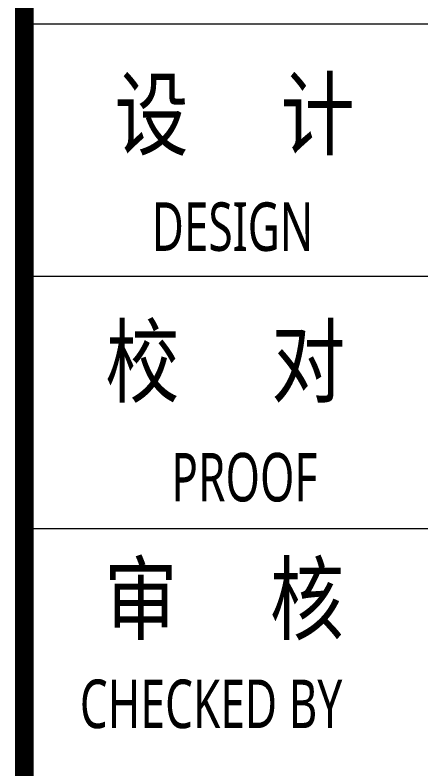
# Model space of a CAD drawing. Header units: inches. Extents: x -3272461 to -2504170, y 403793 to 1071042.
# Drawn here: x -2975660 to -2973566, y 916476 to 920360 of the extents above; entities that cross this region are included whole.
import ezdxf
from ezdxf.enums import TextEntityAlignment as Align

# ---------------------------------------------------------------- set-up
doc = ezdxf.new("R2010")
doc.units = ezdxf.units.IN
doc.header["$LTSCALE"] = 1000
doc.header["$MEASUREMENT"] = 0
doc.layers.get('0').update_dxf_attribs({"lineweight": 18})
doc.layers.add('0-TK', color=4, linetype='Continuous', lineweight=18)
doc.layers.add('PUB_TITLE', color=153, linetype='Continuous', lineweight=18)
doc.styles.add('-黑体', font='', dxfattribs={"width": 0.7})
doc.styles.get('-黑体').set_extended_font_data('微软雅黑')

msp = doc.modelspace()

# ---------------------------------------------------------------- linework, layer by layer
at = {"layer": '0-TK'}
msp.add_lwpolyline([(-2975611.6, 910130.6, 96, 96, 0), (-2975611.6, 950130.6, 96, 96, 0)], format="xyseb", dxfattribs=at)
at = {"layer": 'PUB_TITLE'}
for p, q in [((-2975611.6, 920314.7), (-2971402.2, 920314.7)), ((-2975611.6, 919014.7), (-2971402.2, 919014.7)), ((-2975611.6, 917714.7), (-2971402.2, 917714.7))]:
    msp.add_line(p, q, dxfattribs=at)

# ---------------------------------------------------------------- texts
at = {"style": '-黑体', "width": 0.7}
for s, p in [('DESIGN', (-2974955.2, 919270.3)), ('PROOF', (-2974854, 917979.3))]:
    msp.add_text(s, height=250, dxfattribs=at).set_placement(p, align=Align.MIDDLE_LEFT)
at = {"attachment_point": 4, "style": '-黑体'}
for s, insert, char_height, width in [('{\\W0.8;设     计}', (-2975146.2, 919830.3), 350, 1910.034), ('{\\W0.8;校     对}', (-2975194.2, 918556.5), 350, 1917.547), ('{\\W0.8;审     核}', (-2975201.3, 917333.2), 350, 1898.944), ('CHECKED BY', (-2975325.8, 916810), 250, 2109.391)]:
    msp.add_mtext(s, dxfattribs=dict(at, insert=insert, char_height=char_height, width=width))

doc.saveas('drawing.dxf')
